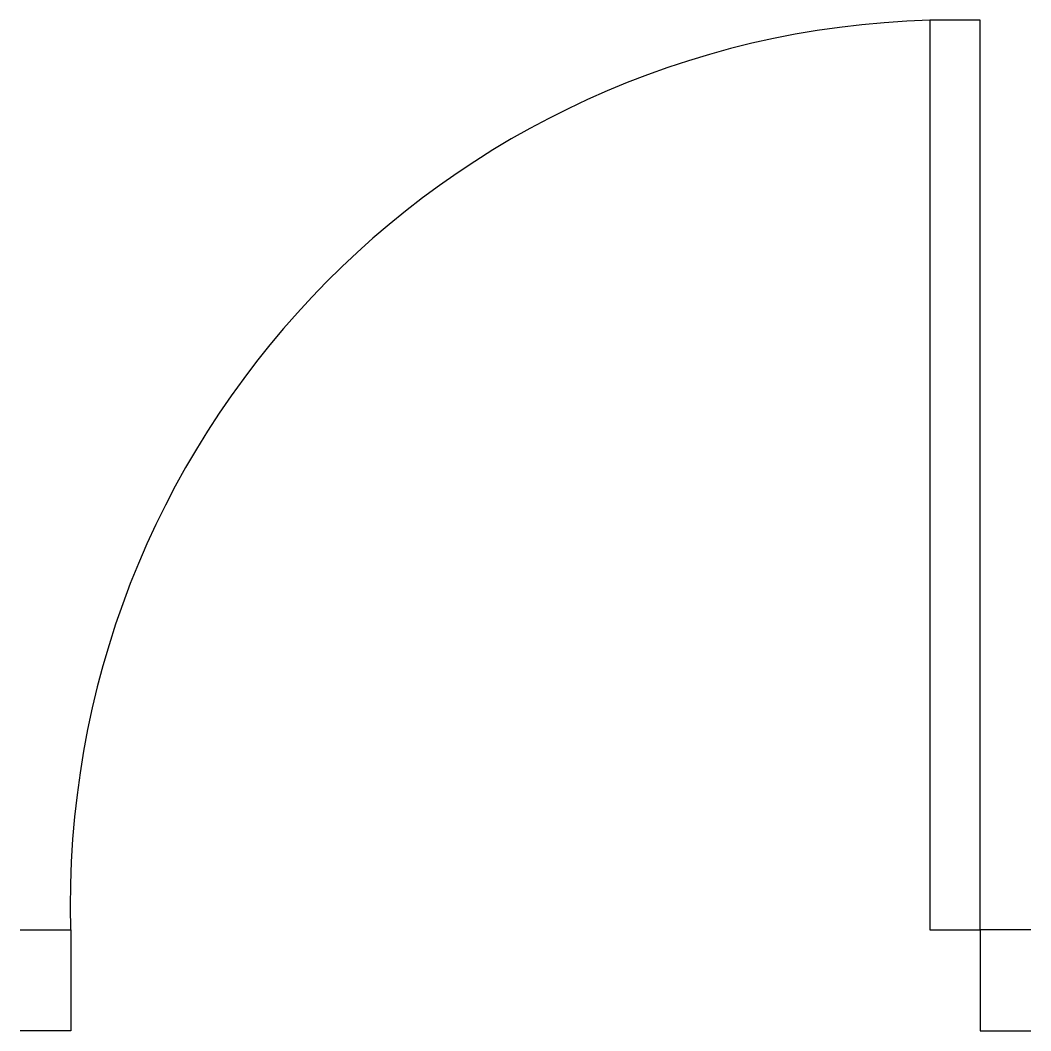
# Model space of a CAD drawing. Extents: x 2361 to 2461, y 775 to 875.
import ezdxf

# ---------------------------------------------------------------- set-up
doc = ezdxf.new("R2010")
doc.units = 0
doc.header["$LTSCALE"] = 50
doc.header["$MEASUREMENT"] = 0
doc.layers.get('0').update_dxf_attribs({"linetype": 'CONTINUOUS'})

msp = doc.modelspace()

# ---------------------------------------------------------------- linework, layer by layer
for p, q in [((2456.42, 875.38), (2451.42, 875.38)), ((2451.42, 875.38), (2451.42, 785.38)), ((2456.42, 785.38), (2456.42, 875.38)), ((2361.42, 785.38), (2366.42, 785.38)), ((2366.42, 785.38), (2366.42, 775.38)), ((2451.42, 785.38), (2456.42, 785.38)), ((2461.42, 785.38), (2456.42, 785.38)), ((2456.42, 785.38), (2456.42, 775.38)), ((2366.42, 775.38), (2361.42, 775.38)), ((2456.42, 775.38), (2461.42, 775.38))]:
    msp.add_line(p, q)
msp.add_arc((2453.92, 787.88), 87.54, 91.6366, 181.6366)

doc.saveas('drawing.dxf')
